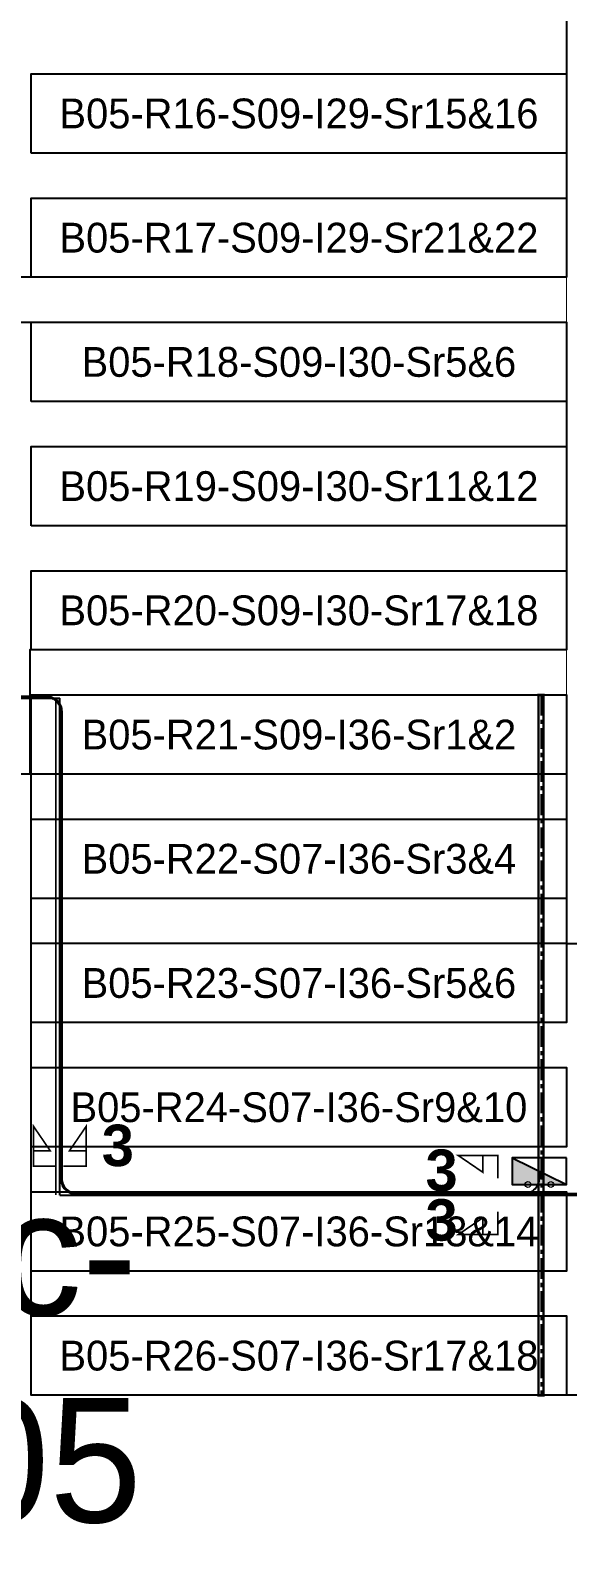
# Model space of a CAD drawing. Header units: metres. Extents: x 531268 to 531754, y 2675584 to 2675912.
# Drawn here: x 531527.4 to 531559.8, y 2675710.5 to 2675801.7 of the extents above; entities that cross this region are included whole.
import ezdxf
from ezdxf.enums import TextEntityAlignment as Align

# ---------------------------------------------------------------- set-up
doc = ezdxf.new("R2010")
doc.units = ezdxf.units.M
doc.linetypes.add('CENTER', pattern=[2, 1.25, -0.25, 0.25, -0.25])
doc.layers.add('Boundary-12.5 MW Block', color=6, linetype='Continuous', lineweight=9)
doc.layers.add('PILE', color=1, linetype='Continuous', lineweight=15)
for name, color, linetype in [('DC Trench BL-05', 40, 'Continuous'), ('E-Inverter Grouping', 2, 'Continuous'), ('Inverter Block-05', 7, 'Continuous'), ('LT Cable(AG) INV to LT Panel BL-05', 2, 'Continuous'), ('Messenger Wire Block-05 (Master Path)', 30, 'Continuous'), ('Messenger Wire Block-05 (MW Path)', 191, 'Continuous'), ('MMS Block Numbering', 7, 'Continuous'), ('MMS Table Block-05', 8, 'Continuous'), ('Plan Line - DC BL-05', 40, 'Continuous'), ('Section Marking BL-05', 2, 'Continuous')]:
    doc.layers.add(name, color=color, linetype=linetype)
doc.styles.add('Adani Regular', font='Adani Regular.ttf')
doc.styles.add('BoldTextStyle', font='arialbd.ttf')
doc.styles.get("Standard").update_dxf_attribs({"font": 'Adani Regular.ttf'})

# ---------------------------------------------------------------- blocks, each defined once
blk = doc.blocks.new('MMS Table (32.292 x 4.788)')
at = {"color": 0}
blk.add_lwpolyline([(0, -0.002), (0, 4.786), (32.292, 4.786), (32.292, -0.002)], close=True, dxfattribs=at)
at = {"color": 7}
blk.add_attdef('ID1', text='', height=1.8, dxfattribs=at).set_placement((16.146, 2.392), align=Align.MIDDLE_CENTER)
blk = doc.blocks.new('Inverter Block')
h = blk.add_hatch(color=0)
h.dxf.hatch_style = 1
h.paths.add_polyline_path([(-1.456, 2.269), (-1.456, 0.846), (1.456, 0.846)])
at = {"color": 0}
blk.add_lwpolyline([(1.456, 2.269), (-1.456, 2.269), (-1.456, 0.846), (1.456, 0.846)], close=True, dxfattribs=at)
blk.add_lwpolyline([(-1.456, 2.269), (1.456, 0.846)], dxfattribs=at)
at = {"layer": 'PILE'}
for centre in [(-0.613, 0.846), (0.613, 0.846)]:
    blk.add_circle(centre, 0.156, dxfattribs=at)
at = {"color": 7}
blk.add_attdef('ID', (-1.456, 3.006), '', height=1.8, dxfattribs=at)

msp = doc.modelspace()

# ---------------------------------------------------------------- linework, layer by layer
at = {"layer": 'Boundary-12.5 MW Block', "const_width": 0.05}
msp.add_lwpolyline([(531268.315, 2675911.575), (531462.567, 2675911.575), (531462.567, 2675904.075), (531559.743, 2675904.075), (531559.743, 2675746.575), (531754.095, 2675746.575), (531754.095, 2675591.791), (531527.351, 2675591.791), (531527.351, 2675584.291), (531268.315, 2675584.291)], close=True, dxfattribs=at)
at = {"layer": 'DC Trench BL-05', "color": 40, "const_width": 0.15}
msp.add_lwpolyline([(531558.354, 2675761.575), (531558.054, 2675761.575), (531558.054, 2675719.289), (531558.354, 2675719.289)], close=True, dxfattribs=at)
at = {"layer": 'E-Inverter Grouping'}
for points in [[(531559.743, 2675786.791), (531462.667, 2675786.791), (531462.667, 2675806.575), (531495.059, 2675806.575), (531495.059, 2675814.075), (531559.743, 2675814.075)], [(531559.743, 2675784.075), (531559.743, 2675764.291), (531527.351, 2675764.291), (531527.351, 2675756.791), (531462.667, 2675756.791), (531462.667, 2675784.075)]]:
    msp.add_lwpolyline(points, close=True, dxfattribs=at)
at = {"layer": 'E-Inverter Grouping', "color": 3}
msp.add_lwpolyline([(531559.743, 2675746.575), (531592.135, 2675746.575), (531592.135, 2675719.291), (531527.451, 2675719.291), (531527.451, 2675761.575), (531559.743, 2675761.575)], close=True, dxfattribs=at)
at = {"layer": 'LT Cable(AG) INV to LT Panel BL-05', "color": 5}
for points in [[(531486.738, 2675742.239, -0.32196), (531486.125, 2675743.092), (531486.125, 2675746.284, 0.214019), (531485.824, 2675746.956), (531479.11, 2675752.934, -0.214019), (531478.808, 2675753.606), (531478.808, 2675755.371, -0.0289), (531478.814, 2675755.474), (531478.87, 2675755.954, 0.0289), (531478.876, 2675756.058), (531478.876, 2675760.592, -0.414214), (531479.776, 2675761.492), (531528.385, 2675761.492, -0.414214), (531529.285, 2675760.592), (531529.285, 2675732.392, 0.414214), (531530.185, 2675731.492), (531557.205, 2675731.492, 0.414214), (531558.105, 2675732.392), (531558.105, 2675732.73)], [(531486.738, 2675742.273, -0.31385), (531486.15, 2675743.117), (531486.15, 2675746.295, 0.214019), (531485.849, 2675746.968), (531479.135, 2675752.946, -0.214019), (531478.833, 2675753.618), (531478.833, 2675755.369, -0.0289), (531478.839, 2675755.473), (531478.895, 2675755.953, 0.0289), (531478.901, 2675756.056), (531478.901, 2675760.567, -0.414214), (531479.801, 2675761.467), (531528.36, 2675761.467, -0.414214), (531529.26, 2675760.567), (531529.26, 2675732.367, 0.414214), (531530.16, 2675731.467), (531621.989, 2675731.467, 0.414214), (531622.889, 2675732.367), (531622.889, 2675732.73)], [(531486.738, 2675742.308, -0.305689), (531486.175, 2675743.142), (531486.175, 2675746.307, 0.214019), (531485.874, 2675746.979), (531479.16, 2675752.957, -0.214019), (531478.858, 2675753.629), (531478.858, 2675755.368, -0.0289), (531478.864, 2675755.472), (531478.92, 2675755.951, 0.0289), (531478.926, 2675756.055), (531478.926, 2675760.542, -0.414214), (531479.826, 2675761.442), (531528.335, 2675761.442, -0.414214), (531529.235, 2675760.542), (531529.235, 2675732.342, 0.414214), (531530.135, 2675731.442), (531719.165, 2675731.442, 0.414214), (531720.065, 2675732.342), (531720.065, 2675732.73)]]:
    msp.add_lwpolyline(points, format="xyb", dxfattribs=at)
at = {"layer": 'Messenger Wire Block-05 (Master Path)'}
for points in [[(531478.988, 2675761.38), (531529.172, 2675761.38)], [(531529.172, 2675731.38), (531529.172, 2675761.38)], [(531529.172, 2675731.38), (531721.703, 2675731.38)]]:
    msp.add_lwpolyline(points, dxfattribs=at)
at = {"layer": 'Messenger Wire Block-05 (MW Path)', "const_width": 0.1}
for points in [[(531478.988, 2675761.38), (531529.172, 2675761.38)], [(531528.922, 2675731.38), (531528.922, 2675761.38)], [(531529.172, 2675731.38), (531721.703, 2675731.38)]]:
    msp.add_lwpolyline(points, dxfattribs=at)
at = {"layer": 'Plan Line - DC BL-05', "color": 6, "linetype": 'CENTER'}
msp.add_lwpolyline([(531558.205, 2675761.575), (531558.205, 2675719.289)], dxfattribs=at)
at = {"layer": 'Section Marking BL-05', "color": 94, "lineweight": 35, "true_color": 0x00a500, "const_width": 0.1}
for points in [[(531528.972, 2675733.13), (531527.582, 2675733.13), (531527.582, 2675735.53), (531528.592, 2675734.05), (531527.582, 2675734.05)], [(531529.372, 2675733.13), (531530.762, 2675733.13), (531530.762, 2675735.53), (531529.752, 2675734.05), (531530.762, 2675734.05)], [(531555.605, 2675732.38), (531555.605, 2675733.77), (531553.205, 2675733.77), (531554.685, 2675732.76), (531554.685, 2675733.77)], [(531555.605, 2675730.38), (531555.605, 2675728.99), (531553.205, 2675728.99), (531554.685, 2675730), (531554.685, 2675728.99)]]:
    msp.add_lwpolyline(points, dxfattribs=at)

# ---------------------------------------------------------------- block references
at = {"layer": 'Inverter Block-05'}
ref = msp.add_blockref('Inverter Block', (531558.105, 2675731.065), dxfattribs=dict(at, xscale=1.124999999976148, yscale=1.124999999976148, zscale=1.124999999976148))
ref.add_attrib('ID', 'B05-I36-ASB12', (531560.176, 2675731.897), dxfattribs={"layer": '0', "color": 7, "height": 2.025})
at = {"layer": 'MMS Table Block-05'}
for p, values in [((531527.451, 2675794.291), {'ID1': 'B05-R16-S09-I29-Sr15&16'}), ((531527.451, 2675786.791), {'ID1': 'B05-R17-S09-I29-Sr21&22'}), ((531527.451, 2675779.291), {'ID1': 'B05-R18-S09-I30-Sr5&6'}), ((531527.451, 2675771.791), {'ID1': 'B05-R19-S09-I30-Sr11&12'}), ((531527.451, 2675764.291), {'ID1': 'B05-R20-S09-I30-Sr17&18'}), ((531527.451, 2675756.791), {'ID1': 'B05-R21-S09-I36-Sr1&2'}), ((531527.451, 2675749.291), {'ID1': 'B05-R22-S07-I36-Sr3&4'}), ((531527.451, 2675741.791), {'ID1': 'B05-R23-S07-I36-Sr5&6'}), ((531527.451, 2675734.291), {'ID1': 'B05-R24-S07-I36-Sr9&10'}), ((531527.451, 2675726.791), {'ID1': 'B05-R25-S07-I36-Sr13&14'}), ((531527.451, 2675719.291), {'ID1': 'B05-R26-S07-I36-Sr17&18'})]:
    msp.add_blockref('MMS Table (32.292 x 4.788)', p, dxfattribs=at).add_auto_attribs(values)

# ---------------------------------------------------------------- texts
at = {"layer": 'MMS Block Numbering', "insert": (531520.737, 2675721.565), "char_height": 7.5, "attachment_point": 5, "style": 'Adani Regular'}
msp.add_mtext_dynamic_manual_height_columns('A16c-\\PBL-05', width=41.53538, gutter_width=1, heights=[0], dxfattribs=at)
at = {"layer": 'Section Marking BL-05', "color": 94, "true_color": 0x00a500, "style": 'BoldTextStyle'}
for p in [(531532.672, 2675734.38), (531552.205, 2675732.88), (531552.205, 2675729.88)]:
    msp.add_text('3', height=2.5, dxfattribs=at).set_placement(p, align=Align.MIDDLE_CENTER)

doc.saveas('drawing.dxf')
